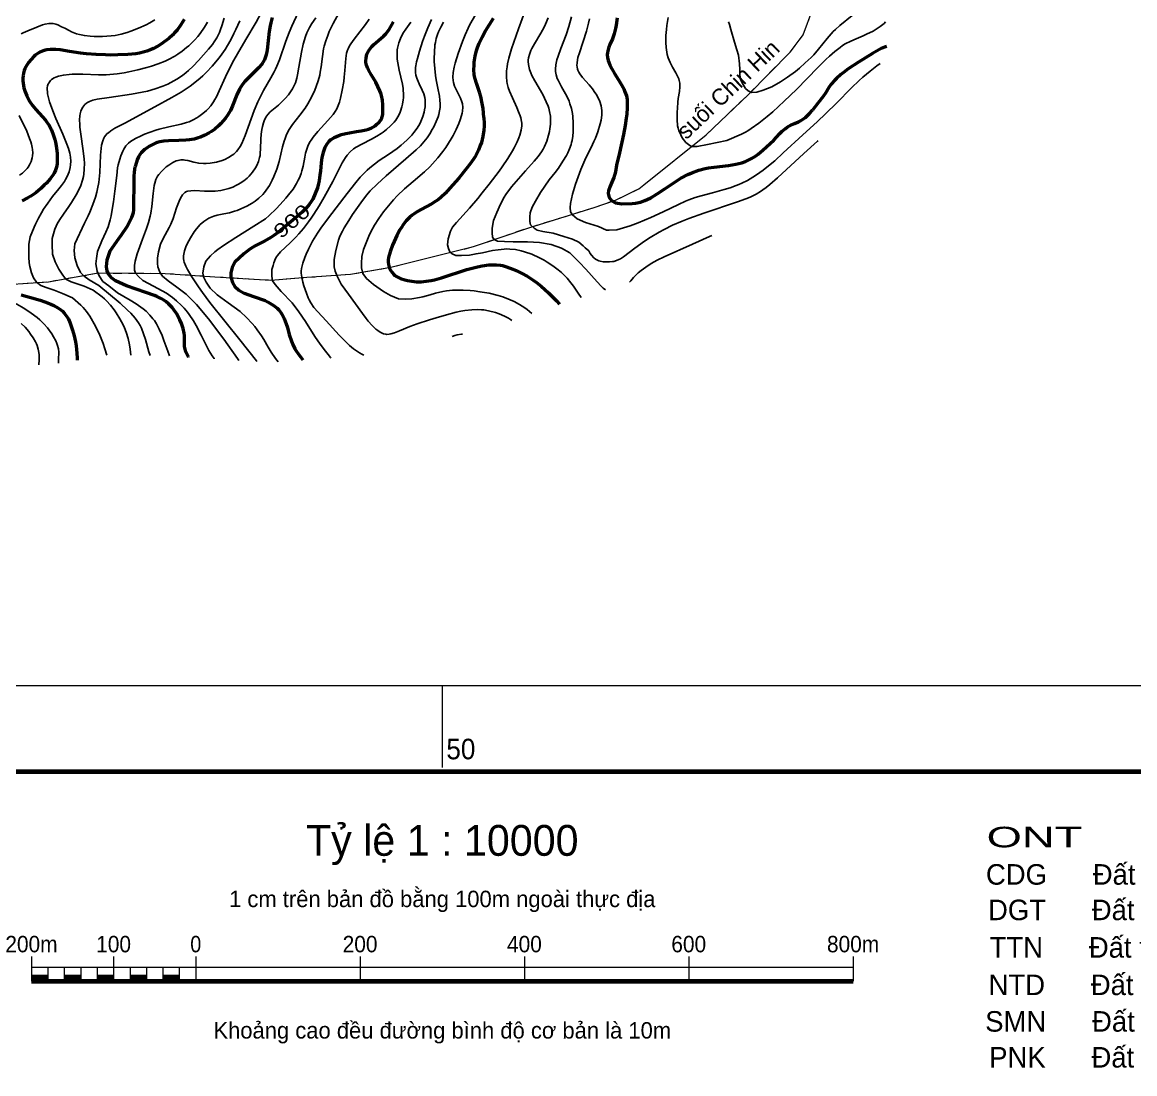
# Model space of a CAD drawing. Header units: metres. Extents: x 545098 to 555652, y 1854398 to 1862642.
# Drawn here: x 549489 to 550843, y 1854527 to 1855807 of the extents above; entities that cross this region are included whole.
import ezdxf
from ezdxf.enums import TextEntityAlignment as Align

# ---------------------------------------------------------------- set-up
doc = ezdxf.new("R2010")
doc.units = ezdxf.units.M
doc.header["$LTSCALE"] = 6.8
doc.linetypes.add('SHORT_DASHED', pattern=[2.7, 1.5, -1.2])
for name, color, linetype, lineweight in [('1', 7, 'Continuous', 25), ('2', 7, 'Continuous', 53), ('34', 7, 'Continuous', 13), ('45', 7, 'SHORT_DASHED', 13), ('55', 7, 'Continuous', 13), ('59', 7, 'Continuous', 13), ('60', 7, 'Continuous', 13), ('61', 7, 'Continuous', 13)]:
    doc.layers.add(name, color=color, linetype=linetype, lineweight=lineweight)
for name, color, linetype in [('39', 7, 'Continuous'), ('4', 7, 'Continuous'), ('56', 7, 'Continuous')]:
    doc.layers.add(name, color=color, linetype=linetype)

msp = doc.modelspace()

# ---------------------------------------------------------------- linework, layer by layer
at = {"layer": '1'}
for points in [[(549779.68, 1855818.85), (549773.48, 1855807.29), (549761.14, 1855786.31), (549750.84, 1855769.03), (549746.38, 1855761.15), (549740.2, 1855749.2), (549736.24, 1855740.74), (549728.66, 1855723.97), (549725.06, 1855716.6), (549723.32, 1855713.37), (549721.62, 1855710.5), (549718.32, 1855705.73), (549715.07, 1855701.99), (549712.92, 1855699.89), (549708.54, 1855696.19), (549703.88, 1855692.66), (549701.31, 1855690.94), (549696.96, 1855688.49), (549691.84, 1855686.24), (549688.91, 1855685.21), (549682.3, 1855683.36), (549667.11, 1855679.98), (549655.36, 1855677.15), (549651.59, 1855676.05), (549644.42, 1855673.64), (549637.81, 1855671.03), (549633.74, 1855669.23), (549626.57, 1855665.62), (549620.74, 1855662.05), (549618.28, 1855660.11), (549615.05, 1855656.77), (549612.3, 1855652.63), (549611.07, 1855650.17), (549608.84, 1855644.48), (549607.58, 1855640.53), (549605.71, 1855633.65)], [(549846.03, 1855812.88), (549841.3, 1855805.93), (549838.43, 1855801.02), (549837.1, 1855798.43), (549835.25, 1855794.33), (549833.6, 1855789.93), (549830.82, 1855780.5), (549828.64, 1855770.72), (549825.46, 1855752.57), (549823.75, 1855743.1), (549822.84, 1855739.09), (549821.22, 1855733.7), (549819.11, 1855728.74), (549817.8, 1855726.31), (549816.29, 1855723.87), (549812.79, 1855719.01), (549808.85, 1855714.35), (549806.11, 1855711.44), (549800.72, 1855706.35), (549790.56, 1855698.1), (549787.83, 1855695.18), (549786.58, 1855693.48), (549785.4, 1855691.58), (549783.31, 1855687.21), (549782.5, 1855685.05), (549781.11, 1855680.43), (549780.29, 1855676.74), (549779.46, 1855670.98), (549779.1, 1855665.07), (549778.91, 1855653.33), (549778.59, 1855647.74), (549778.26, 1855645.06), (549777.78, 1855642.49), (549776.38, 1855637.61), (549774.45, 1855633.08), (549772.89, 1855630.22), (549769.19, 1855624.84), (549764.8, 1855619.85), (549762.37, 1855617.52), (549758.45, 1855614.28), (549754.23, 1855611.38), (549752.01, 1855610.07), (549749.72, 1855608.86), (549745, 1855606.73), (549740.14, 1855604.99), (549736.89, 1855604.05), (549730.47, 1855602.66), (549723.56, 1855601.83), (549719.13, 1855601.63), (549710.6, 1855601.76), (549698.78, 1855602.29), (549693.87, 1855602.2), (549690.34, 1855601.68), (549688.82, 1855601.17), (549686.77, 1855600.04), (549684.91, 1855598.34), (549684.03, 1855597.25), (549681.45, 1855592.99), (549679.8, 1855589.47), (549676.72, 1855581.41), (549672.33, 1855568.32), (549669.69, 1855561.67), (549667.59, 1855557.27), (549662.95, 1855548.63), (549659.57, 1855542.34), (549657, 1855536.94), (549654.48, 1855527.87), (549653.49, 1855519.98), (549653.49, 1855513.56), (549653.98, 1855509.62), (549656.45, 1855503.2), (549659.41, 1855498.27), (549666.31, 1855492.35), (549677.16, 1855484.95), (549688.5, 1855476.07), (549700.83, 1855463.74), (549715.66, 1855446.2), (549734.15, 1855421.34), (549750.85, 1855398.05), (549752.55, 1855395.57)], [(549824.84, 1855819.21), (549816.75, 1855802.35), (549813.61, 1855795.02), (549809.58, 1855784.31), (549801.9, 1855761.57), (549798.87, 1855754.02), (549797.17, 1855750.34), (549795.33, 1855746.75), (549791.31, 1855739.64), (549782.4, 1855724.34), (549777.83, 1855715.36), (549775.6, 1855710.38), (549771.27, 1855699.75), (549760, 1855669.26), (549756.05, 1855659.86), (549754.18, 1855656.23), (549751.3, 1855651.81), (549749.76, 1855649.96), (549746.32, 1855646.74), (549744.37, 1855645.3), (549740.04, 1855642.66), (549735.28, 1855640.4), (549731.94, 1855639.11), (549725.12, 1855637.07), (549722.57, 1855636.51), (549717.55, 1855635.69), (549712.69, 1855635.3), (549709.55, 1855635.27), (549703.62, 1855635.75), (549697.56, 1855637.02), (549690.25, 1855638.95), (549686.8, 1855639.57), (549685.11, 1855639.7), (549681.76, 1855639.61), (549678.45, 1855639.03), (549676.27, 1855638.39), (549671.91, 1855636.51), (549667.05, 1855633.5)], [(549874.16, 1855818.48), (549867.35, 1855805.9), (549862.52, 1855795.87), (549860.55, 1855791.23), (549858.11, 1855784.6), (549856.28, 1855778.23), (549855.58, 1855775.11), (549854.15, 1855765.75), (549852.69, 1855753.04), (549851.57, 1855746.42), (549850.81, 1855743.02), (549848.9, 1855736.13), (549846.56, 1855729.25), (549844.8, 1855724.76), (549840.95, 1855716.29), (549836.32, 1855707.85), (549833.14, 1855702.85), (549826.71, 1855694.06), (549817.61, 1855682.69), (549813.72, 1855676.88), (549810.49, 1855670.46), (549808.66, 1855665.79), (549807.56, 1855662.5), (549805.61, 1855655.52), (549801.47, 1855637.9), (549798.61, 1855628.26), (549795.17, 1855619.4), (549793.13, 1855615.01), (549789.68, 1855608.65), (549785.8, 1855602.78), (549783.71, 1855600.09), (549781.53, 1855597.6), (549776.93, 1855593.18), (549772.11, 1855589.43), (549768.83, 1855587.24), (549762.22, 1855583.49), (549754.94, 1855580.06), (549750.21, 1855578.19), (549747.1, 1855577.13), (549741.01, 1855575.44), (549734.37, 1855574.1), (549725.88, 1855572.42), (549721.82, 1855571.25), (549719.84, 1855570.51), (549715.99, 1855568.72), (549712.3, 1855566.51), (549709.94, 1855564.82), (549705.5, 1855560.94), (549700.97, 1855555.86), (549698.23, 1855552.2), (549693.44, 1855544.65), (549689.58, 1855537.34), (549688.04, 1855533.87), (549686.29, 1855528.93), (549685.33, 1855524.83), (549685.1, 1855522.84), (549685.08, 1855519.86), (549685.5, 1855516.81), (549685.89, 1855515.24), (549687.82, 1855510.2), (549689.75, 1855506.41), (549695.29, 1855497.19), (549703.21, 1855485.16), (549708.17, 1855478.09), (549717.02, 1855466.25), (549753.76, 1855420.72), (549773.73, 1855394.91), (549774.21, 1855394.26)], [(550024.49, 1855783.97), (550027.74, 1855792.06), (550031.51, 1855800.29), (550033.61, 1855804.38), (550040.6, 1855816.45)], [(550198.72, 1855481.35), (550195.78, 1855483.71), (550193.46, 1855485.91), (550188.43, 1855491.25), (550174.61, 1855506.73), (550166.94, 1855514.94), (550165.24, 1855516.61), (550155.28, 1855526.66), (550145.06, 1855532.19), (550132.72, 1855536.88), (550118.25, 1855539.01), (550103.78, 1855539.86), (550086.33, 1855539.86), (550075.69, 1855540.28), (550067.17, 1855540.71), (550063.34, 1855542.84), (550061.21, 1855545.82), (550060.79, 1855550.93), (550060.79, 1855556.47), (550062.49, 1855565.84), (550066.32, 1855575.63), (550071, 1855585.85), (550075.19, 1855594.42), (550077.23, 1855597.56), (550084.28, 1855606.87), (550089.76, 1855613.46), (550101.31, 1855626.43), (550112, 1855638.11), (550116.71, 1855643.79), (550120.88, 1855649.68), (550122.73, 1855652.77), (550124.43, 1855655.99), (550127.31, 1855662.72), (550129.5, 1855669.68), (550130.57, 1855674.33), (550131.12, 1855677.4), (550131.77, 1855683.39), (550131.89, 1855686.62), (550131.6, 1855692.83), (550130.61, 1855698.78), (550129.58, 1855702.68), (550128.74, 1855705.26), (550126.67, 1855710.44), (550122.23, 1855719.28), (550112.53, 1855736.08), (550109.17, 1855742.57), (550107.83, 1855745.58), (550106.25, 1855749.86), (550105.18, 1855753.95), (550104.85, 1855755.94), (550104.59, 1855759.45), (550104.63, 1855761.21), (550104.94, 1855763.91), (550106, 1855768.19), (550107.86, 1855772.89), (550109.11, 1855775.45), (550112.25, 1855781.05), (550119.98, 1855794.01), (550123.92, 1855801.23), (550125.76, 1855805.01), (550129.05, 1855812.85)], [(550079.67, 1855641.29), (550085.32, 1855650.58), (550087.49, 1855654.44), (550091.16, 1855661.63), (550093.29, 1855666.48), (550094.55, 1855669.81), (550096.19, 1855675.76), (550096.81, 1855681.04), (550096.72, 1855684.33), (550096.46, 1855686.47), (550095.51, 1855690.75), (550094.77, 1855693.22), (550092.88, 1855698.32), (550090.58, 1855703.66), (550085.32, 1855715.09), (550081.83, 1855723.4), (550080.34, 1855727.9), (550079.16, 1855732.72), (550078.73, 1855735.27), (550078.21, 1855740.7), (550078.16, 1855743.59), (550078.38, 1855748.18), (550078.97, 1855753.08), (550079.56, 1855756.5), (550081.17, 1855763.69), (550084.45, 1855775.13), (550087.07, 1855783.07), (550092.9, 1855799.29), (550101.77, 1855823.52)], [(550157.41, 1855660.92), (550158, 1855663.49), (550158.86, 1855668.7), (550159.36, 1855674.03), (550159.51, 1855677.64), (550159.44, 1855685.01), (550158.91, 1855692.57), (550158.4, 1855696.41), (550157.24, 1855702.25), (550155.48, 1855708.17), (550154.34, 1855711.15), (550151.54, 1855717.14), (550145.08, 1855728.75), (550140.95, 1855736.61), (550139.94, 1855738.99), (550138.54, 1855743.41), (550137.87, 1855747.52), (550137.76, 1855750.16), (550138.24, 1855755.43), (550139.63, 1855761.64), (550140.97, 1855766.03), (550144.39, 1855775.48), (550150.67, 1855792.11), (550153.97, 1855802.25), (550157.13, 1855813.79)], [(550539.65, 1855807.97), (550537.66, 1855805.91), (550533.15, 1855802.13), (550528.03, 1855798.73), (550524.33, 1855796.64), (550516.4, 1855792.78), (550512.24, 1855790.97), (550503.65, 1855787.31), (550497.1, 1855784.31), (550490.57, 1855780.86), (550487.34, 1855778.9), (550484.14, 1855776.76), (550477.77, 1855771.88), (550471.27, 1855766.2), (550466.76, 1855761.94), (550457.06, 1855752.26), (550431.01, 1855725.58), (550416.16, 1855711.08), (550402.33, 1855698.45), (550395.43, 1855692.52), (550385.42, 1855684.47), (550376.15, 1855677.8), (550371.9, 1855675.12), (550369.24, 1855673.6), (550364.4, 1855671.18), (550346.3, 1855663.54), (550322.63, 1855658.61), (550310.3, 1855656.14), (550303.89, 1855656.14), (550301.43, 1855657.13), (550296.5, 1855661.07), (550292.06, 1855666.5), (550288.81, 1855673.82), (550288.1, 1855675.26), (550287.08, 1855678.21), (550286.46, 1855681.37), (550285.99, 1855688.72), (550285.96, 1855697.83), (550286.12, 1855702.75), (550286.69, 1855710.07), (550287.31, 1855714.68), (550288.66, 1855723.03), (550289.25, 1855728.49), (550289.27, 1855730.16), (550289.03, 1855733.31), (550288.39, 1855736.32), (550287.75, 1855738.3), (550285.95, 1855742.39), (550284.17, 1855745.67), (550280.09, 1855752.73), (550277.21, 1855758.33), (550274.97, 1855764.09), (550273.86, 1855768.07), (550273.27, 1855770.82), (550272.43, 1855776.61), (550272, 1855782.83), (550271.94, 1855786.06), (550272.07, 1855791.01), (550272.75, 1855798.51), (550273.52, 1855803.47), (550275.15, 1855813.28)], [(550348.39, 1855807.77), (550349.58, 1855804.69), (550351.4, 1855798.52), (550355.67, 1855782.93), (550358.63, 1855773.56), (550360.6, 1855767.15), (550361.59, 1855756.79), (550362.08, 1855749.88), (550362.08, 1855743.47), (550363.07, 1855738.04), (550365.53, 1855732.61), (550368.98, 1855726.69), (550372.43, 1855723.73), (550376.38, 1855721.76), (550382.79, 1855722.25), (550390.68, 1855724.72), (550401.03, 1855728.67), (550411.86, 1855734.73), (550420.38, 1855740.3), (550429.77, 1855747.37), (550434.64, 1855751.34), (550441.89, 1855757.71), (550448.82, 1855764.37), (550452.07, 1855767.76), (550458.04, 1855774.51), (550468.5, 1855787.45), (550473.46, 1855793.35), (550475.96, 1855796.09), (550478.51, 1855798.67), (550483.71, 1855803.42), (550498.85, 1855815.66)], [(549487.55, 1855793.19), (549490.1, 1855794.48), (549495.44, 1855796.73), (549506.52, 1855801.45), (549513.3, 1855804.06), (549516.61, 1855805.01), (549521.01, 1855805.77), (549523.21, 1855805.87), (549526.51, 1855805.61), (549529.81, 1855804.84), (549532.05, 1855804.05), (549536.71, 1855801.92), (549540.45, 1855799.95), (549545.83, 1855797.12), (549548.72, 1855795.74), (549555.02, 1855793.28), (549558.56, 1855792.25), (549564.53, 1855791.02), (549571.39, 1855790.21), (549576.34, 1855789.91), (549586.63, 1855789.89), (549596.86, 1855790.67), (549601.87, 1855791.38), (549609.25, 1855792.88), (549616.42, 1855794.9)], [(549714.27, 1855807.47), (549710.66, 1855801.31), (549705.29, 1855793.57), (549702.37, 1855789.92), (549698.9, 1855785.98), (549696.49, 1855783.47), (549691.47, 1855778.71), (549688.88, 1855776.46), (549683.55, 1855772.25), (549678.08, 1855768.42), (549674.38, 1855766.08), (549666.94, 1855761.94), (549662.75, 1855759.93), (549654.42, 1855756.51), (549646.13, 1855753.75), (549640.61, 1855752.17), (549629.59, 1855749.42), (549618.54, 1855746.95), (549612.94, 1855745.86), (549604.36, 1855744.51), (549595.48, 1855743.61), (549590.9, 1855743.36), (549581.45, 1855743.29), (549562.52, 1855743.94), (549549.61, 1855744.07), (549545.77, 1855743.88), (549538.89, 1855743.06), (549533.06, 1855741.71), (549529.76, 1855740.53), (549527.83, 1855739.63), (549524.6, 1855737.55), (549523.15, 1855736.23), (549522.32, 1855735.3), (549521, 1855733.29), (549520.48, 1855732.21), (549519.74, 1855729.94), (549519.33, 1855727.5), (549519.23, 1855725.78), (549519.4, 1855722.13), (549519.68, 1855719.96), (549520.62, 1855715.37), (549522.01, 1855710.41), (549525.98, 1855699.36), (549529.78, 1855690.13), (549538.17, 1855670.94)], [(549734.54, 1855812.34), (549731.73, 1855802.77), (549730.26, 1855798.56), (549728.78, 1855794.81), (549725.74, 1855788.51), (549722.55, 1855783.4), (549720.32, 1855780.4), (549715.57, 1855774.68), (549703.43, 1855760.71), (549697.03, 1855753.94), (549691.36, 1855748.57), (549688.49, 1855746.12), (549684.03, 1855742.66), (549676.83, 1855737.87), (549669.73, 1855733.92), (549665.95, 1855732.07), (549660.05, 1855729.5), (549650.78, 1855726.18), (549641.21, 1855723.6), (549634.74, 1855722.21), (549621.83, 1855719.91), (549594.74, 1855715.73), (549580.14, 1855713.6), (549574.61, 1855712.41), (549570.51, 1855710.93), (549568.41, 1855709.78), (549567.22, 1855708.94), (549565.15, 1855707.07), (549562.47, 1855703.82), (549561.34, 1855701.99), (549560, 1855699), (549559.14, 1855695.71), (549558.79, 1855693.36), (549558.54, 1855688.36), (549558.71, 1855682.81), (549558.99, 1855679.57), (549559.68, 1855673.8), (549563.09, 1855650.67), (549564.15, 1855640.47), (549564.41, 1855635.63), (549564.34, 1855628.61), (549563.78, 1855622.55), (549563.29, 1855619.56), (549562.27, 1855615.09), (549560.05, 1855608.39), (549556.94, 1855601.61), (549554.44, 1855597.04), (549548.63, 1855587.76), (549545.44, 1855583.07), (549539.01, 1855573.81), (549534.66, 1855567.22), (549531.47, 1855561.79), (549530.13, 1855559.21), (549528.45, 1855555.52), (549525.29, 1855544.15), (549525.29, 1855536.75), (549525.78, 1855524.91), (549528.74, 1855515.54), (549533.18, 1855506.66), (549538.11, 1855499.26), (549542.05, 1855494.33), (549548.46, 1855491.37), (549564.24, 1855485.94), (549575.09, 1855481.01), (549586.14, 1855473.06), (549588.87, 1855470.64)], [(549753.44, 1855808.97), (549748.95, 1855798.52), (549746.54, 1855793.42), (549742.71, 1855785.99), (549738.61, 1855778.88), (549735.74, 1855774.32), (549729.7, 1855765.66), (549726.54, 1855761.55), (549719.98, 1855753.77), (549713.13, 1855746.57), (549708.43, 1855742.08), (549705.25, 1855739.23), (549698.78, 1855733.87), (549693.24, 1855729.68), (549689.52, 1855727.05), (549682.06, 1855722.14), (549670.97, 1855715.54), (549650.1, 1855704.29), (549613.76, 1855684.53), (549601.56, 1855678.22), (549596.5, 1855675.1), (549593.6, 1855672.87), (549592.31, 1855671.67), (549590.57, 1855669.74), (549589.09, 1855667.65), (549588.24, 1855666.15), (549586.82, 1855662.95), (549585.33, 1855657.64), (549584.68, 1855653.81), (549583.96, 1855645.55), (549583.18, 1855624.38), (549582.45, 1855616.42), (549581.88, 1855612.25), (549580.45, 1855604.53), (549579.54, 1855600.55), (549577.91, 1855594.48), (549574.91, 1855585.27), (549571.23, 1855576.07), (549569.14, 1855571.55), (549564.52, 1855562.74), (549552.9, 1855537.74), (549551.91, 1855529.35)], [(549616.42, 1855794.9), (549621.11, 1855796.51), (549630.4, 1855800.17), (549639.57, 1855804.3), (549643.96, 1855806.57), (549650.1, 1855810.29)], [(549911.18, 1855811.03), (549906.52, 1855804.41), (549892.92, 1855786.81), (549888.73, 1855781.06), (549887.16, 1855778.56), (549885.34, 1855775.04), (549884.65, 1855773.29), (549883.61, 1855769.62), (549882.68, 1855763.32), (549881.63, 1855748.5), (549880.78, 1855740.51), (549880.04, 1855735.14), (549878.26, 1855724.57), (549876.19, 1855714.69), (549874.94, 1855710.13), (549872.61, 1855703.93), (549871.69, 1855702.05), (549869.59, 1855698.48), (549867.09, 1855695.03), (549860.7, 1855687.64), (549848.4, 1855674.13), (549842.79, 1855667.23), (549841.23, 1855665.04), (549838.6, 1855660.82), (549836.54, 1855656.65), (549835.43, 1855653.83), (549833.69, 1855647.87), (549832.68, 1855642.97), (549830.59, 1855632.14), (549829.11, 1855626.34), (549828.17, 1855623.36), (549826.09, 1855617.97), (549824.81, 1855615.2), (549822.57, 1855610.94), (549818.36, 1855604.24), (549812.99, 1855597.07), (549809.81, 1855593.27), (549802.63, 1855585.39), (549797.69, 1855580.3), (549789.18, 1855571.91), (549784.97, 1855567.92), (549770.77, 1855559.18), (549748.82, 1855545.35), (549733.93, 1855535.46), (549726.99, 1855530.51), (549723.38, 1855527.74), (549717.83, 1855523.05), (549712.18, 1855516.53), (549709.72, 1855509.62), (549708.73, 1855501.73), (549709.23, 1855497.29), (549712.68, 1855490.87), (549717.61, 1855483.47), (549725.99, 1855475.58), (549739.3, 1855465.71), (549753.97, 1855454.97), (549761.65, 1855447.78), (549768.74, 1855440.43), (549771.95, 1855436.72), (549774.88, 1855433.01), (549780, 1855425.66), (549782.96, 1855420.89), (549788.15, 1855411.88), (549791.69, 1855405.8), (549796.95, 1855397.94), (549800.14, 1855393.77)], [(549899.47, 1855404.69), (549894.43, 1855407.92), (549891.79, 1855409.85), (549886.92, 1855413.88), (549882.5, 1855418.05), (549874.66, 1855426.41), (549858.91, 1855443.62), (549848.41, 1855454.68), (549843.86, 1855460.14), (549840.21, 1855465.56), (549838.19, 1855469.27), (549836.98, 1855471.84), (549834.74, 1855477.3), (549831.66, 1855486.31), (549830.36, 1855490.83), (549828.95, 1855497.09), (549828.39, 1855501.84), (549828.4, 1855504.1), (549828.8, 1855507.62), (549830.35, 1855513.84), (549832.78, 1855520.9), (549834.35, 1855524.88), (549837.11, 1855531.2), (549842.12, 1855540.98), (549848.06, 1855550.54), (549852.41, 1855556.81), (549861.71, 1855569.33), (549884.09, 1855598.75), (549894.75, 1855612.17), (549900.27, 1855618.58), (549905.91, 1855624.54), (549908.77, 1855627.31), (549911.66, 1855629.9), (549917.49, 1855634.64), (549923.31, 1855638.89), (549934.63, 1855646.49), (549945.09, 1855653.77), (549950, 1855657.55), (549956.99, 1855663.69), (549962.83, 1855669.79), (549965.55, 1855673.08), (549969.33, 1855678.28), (549972.62, 1855683.8), (549974.06, 1855686.66), (549976.45, 1855692.57), (549978.02, 1855697.92), (549978.59, 1855700.58), (549979.17, 1855704.53), (549979.39, 1855710.22), (549979.2, 1855712.92), (549978.8, 1855715.51), (549977.49, 1855720.32), (549975.73, 1855724.71), (549971.86, 1855732.49), (549969.76, 1855737.14), (549968.95, 1855739.39), (549968.04, 1855742.78), (549967.55, 1855746.29), (549967.46, 1855748.13), (549967.64, 1855752.08), (549967.92, 1855754.26), (549968.85, 1855759.18), (549969.78, 1855762.99), (549972.41, 1855772.27), (549976.13, 1855783.98), (549978.4, 1855790.47), (549982.33, 1855800.56), (549986.87, 1855810.61)], [(549945.83, 1855757.71), (549945.31, 1855762.2), (549945.03, 1855769.02), (549945.27, 1855773.55), (549945.54, 1855775.78), (549946.16, 1855779.09), (549947.04, 1855782.32), (549947.78, 1855784.43), (549949.57, 1855788.6), (549952.98, 1855794.77), (549955.68, 1855798.91), (549961.9, 1855807.4)], [(549994.62, 1855727.21), (549992.65, 1855737.11), (549991.79, 1855742.34), (549990.8, 1855750.89), (549990.32, 1855759.36), (549990.24, 1855763.76), (549990.38, 1855770.34), (549991.17, 1855779.64), (549991.61, 1855782.46), (549992.76, 1855787.68), (549994.25, 1855792.48), (549995.43, 1855795.52), (549998.23, 1855801.44), (550001.61, 1855807.4)], [(550287.56, 1855585.56), (550269, 1855576.47), (550253.94, 1855569.4), (550238.44, 1855563), (550228.73, 1855559.33), (550212.68, 1855554.51), (550203.31, 1855554.02), (550199.99, 1855554.26), (550190.18, 1855558.6), (550174.43, 1855563.71), (550164.22, 1855567.97), (550158.68, 1855572.65), (550156.13, 1855576.48), (550155.7, 1855581.6), (550156.13, 1855586.71), (550158.68, 1855598.2), (550162.09, 1855610.13), (550168.72, 1855627.87), (550168.79, 1855628.02), (550174.75, 1855642.16), (550181.34, 1855654.83), (550184.63, 1855661.98), (550186.43, 1855666.28), (550189.3, 1855673.96), (550192.35, 1855683.84), (550193.34, 1855688.22), (550194.14, 1855694.28), (550194.13, 1855699.94), (550193.82, 1855702.69), (550193.29, 1855705.43), (550191.65, 1855710.84), (550189.28, 1855716.15), (550187.34, 1855719.61), (550185.89, 1855721.88), (550182.67, 1855726.31), (550178.63, 1855731.1), (550170.56, 1855740.18), (550167.31, 1855744.53), (550166.05, 1855746.68), (550165.09, 1855748.82), (550164.61, 1855750.25), (550164.03, 1855753.2), (550163.91, 1855754.74), (550164.04, 1855758), (550164.59, 1855761.59), (550165.18, 1855764.21), (550166.86, 1855770.13), (550175.44, 1855796.44), (550178.19, 1855806.35), (550179.35, 1855811.32)], [(550109.2, 1855452.81), (550103.51, 1855457.41), (550100.33, 1855459.7), (550093.9, 1855463.78), (550087.33, 1855467.29), (550082.85, 1855469.34), (550073.56, 1855472.85), (550068.14, 1855474.53), (550057.02, 1855477.3), (550045.88, 1855479.3), (550038.67, 1855480.24), (550034.02, 1855480.69), (550025.29, 1855481.2), (550020.78, 1855481.26), (550012.56, 1855480.95), (550005.17, 1855480.13), (550000.55, 1855479.34), (549991.7, 1855477.32), (549985.11, 1855475.54), (549976.49, 1855473.2), (549972.34, 1855472.22), (549963.18, 1855470.65), (549955.29, 1855470.16), (549946.91, 1855470.65), (549937.05, 1855474.6), (549928.67, 1855479.53), (549916.34, 1855487.92), (549907.96, 1855495.32), (549903.52, 1855501.24), (549901.55, 1855508.14), (549901.55, 1855514.06), (549902.04, 1855521.96), (549904.01, 1855530.84), (549910.47, 1855546.9), (549913.16, 1855552.05), (549917.73, 1855560.11), (549922.86, 1855568.29), (549925.62, 1855572.33), (549928.47, 1855576.3), (549934.48, 1855583.99), (549940.82, 1855591.3), (549945.19, 1855595.94), (549954.18, 1855604.61), (549964.53, 1855613.46), (549978.31, 1855625.07), (549985.02, 1855631.41), (549988.3, 1855634.82), (549994.64, 1855642.09), (550000.62, 1855649.76), (550004.35, 1855655.01), (550011.04, 1855665.52), (550013.25, 1855669.4), (550017.14, 1855676.92), (550020.28, 1855684.03), (550021.93, 1855688.47), (550023.57, 1855693.93), (550024.14, 1855696.43), (550024.57, 1855699.06), (550024.85, 1855703.76), (550024.45, 1855707.86), (550023.89, 1855710.34), (550022.19, 1855714.92), (550019.76, 1855719.79), (550016.42, 1855726.22), (550015.03, 1855729.53), (550013.74, 1855734.15), (550013.34, 1855736.56), (550013.07, 1855740.32), (550013.37, 1855746.29), (550014.52, 1855752.78), (550015.76, 1855757.62), (550019.35, 1855769.24), (550024.49, 1855783.97)], [(549864.72, 1855398.69), (549864.18, 1855399.26), (549861, 1855402.96), (549857.8, 1855406.95), (549851.4, 1855415.59), (549845.12, 1855424.75), (549833.37, 1855442.95), (549825.57, 1855454.86), (549817.19, 1855465.71), (549803.89, 1855479.53), (549796.5, 1855487.92), (549793.54, 1855492.36), (549792.55, 1855498.28), (549792.55, 1855506.17), (549794.4, 1855511.06), (549795.14, 1855514.61), (549795.7, 1855516.38), (549796.84, 1855519.07), (549798.44, 1855521.8), (549799.44, 1855523.2), (549803.33, 1855527.61), (549814.93, 1855538.82), (549821.61, 1855545.57), (549825.26, 1855549.52), (549831.06, 1855556.29), (549837.2, 1855564.22), (549840.37, 1855568.68), (549843.6, 1855573.47), (549850.07, 1855583.73), (549856.3, 1855594.28), (549866.8, 1855613.28), (549878.36, 1855635.99), (549882.27, 1855642.59), (549884.44, 1855645.62), (549888.02, 1855649.7), (549892.08, 1855653.16), (549895.09, 1855655.21), (549901.93, 1855659.03), (549914.05, 1855665.01), (549920.32, 1855668.43), (549925.68, 1855671.84), (549928.26, 1855673.68), (549931.98, 1855676.59), (549937.2, 1855681.3), (549941.44, 1855685.84), (549943.38, 1855688.29), (549946.02, 1855692.25), (549948.29, 1855696.64), (549949.27, 1855699.01), (549950.88, 1855704.14), (549951.69, 1855707.78), (549952.44, 1855712.8), (549952.66, 1855715.35), (549952.77, 1855721.08), (549952.62, 1855723.9), (549952.33, 1855726.67), (549951.42, 1855732.11), (549947.39, 1855749.12), (549945.83, 1855757.71)], [(550532.99, 1855757), (550528.85, 1855754.06), (550520.65, 1855747.69), (550512.01, 1855740.35), (550507.52, 1855736.31), (550498.27, 1855727.54), (550479.7, 1855708.99), (550467, 1855696.22), (550456.28, 1855685.9), (550438.8, 1855670.11), (550414.95, 1855648.36), (550404.58, 1855638.73), (550399.24, 1855634.01), (550390.73, 1855627.15), (550382.51, 1855621.37), (550378.19, 1855618.64), (550371.49, 1855614.81), (550364.58, 1855611.37), (550361.08, 1855609.81), (550357.54, 1855608.37), (550350.42, 1855605.8), (550343.26, 1855603.59), (550329.03, 1855599.79), (550314.96, 1855596.08), (550307.69, 1855593.82), (550300.05, 1855591.05), (550296.03, 1855589.4), (550287.56, 1855585.56)], [(550084.51, 1855444.34), (550082.99, 1855445.41), (550080.62, 1855446.92), (550075.94, 1855449.51), (550069.11, 1855452.48), (550064.67, 1855453.96), (550056.11, 1855456.05), (550050.56, 1855456.99), (550047.75, 1855457.32), (550043.35, 1855457.58), (550036.06, 1855457.38), (550027.48, 1855456.32), (550022.55, 1855455.41), (550017.13, 1855454.23), (550005.25, 1855451.21), (549992.75, 1855447.62), (549984.53, 1855445.08), (549969.65, 1855440.12), (549960.73, 1855436.88), (549948.08, 1855431.82), (549941.71, 1855429.25), (549937.27, 1855427.83), (549935.32, 1855427.44), (549932.6, 1855427.27), (549931.28, 1855427.38), (549928.65, 1855428.01), (549925.9, 1855429.19), (549924.47, 1855430.01), (549921.47, 1855432.07), (549919.36, 1855433.77), (549914.88, 1855437.99), (549909.95, 1855443.43), (549907.25, 1855446.78), (549902.83, 1855452.83), (549885.77, 1855476.08), (549876.89, 1855488.41), (549871.96, 1855498.28), (549869.5, 1855504.2), (549868.51, 1855509.62), (549868.51, 1855518.5), (549870.48, 1855529.36), (549873.64, 1855542.17), (549875.52, 1855546.97), (549878.42, 1855552.84), (549880.75, 1855557.04), (549886.24, 1855566.04), (549890.9, 1855573.2), (549900.9, 1855587.65), (549908, 1855596.96), (549912.31, 1855601.91), (549920.63, 1855610.33), (549931.63, 1855620.27), (549955.75, 1855640.86), (549968.33, 1855651.97), (549973.36, 1855656.89), (549977.72, 1855661.67), (549979.7, 1855664.09), (549981.55, 1855666.54), (549984.93, 1855671.54), (549987.87, 1855676.57), (549989.62, 1855679.89), (549992.59, 1855686.28), (549994.93, 1855692.21), (549995.84, 1855695.06), (549996.85, 1855699.29), (549997.42, 1855703.57), (549997.53, 1855705.76), (549997.51, 1855708.01), (549997.17, 1855712.65), (549996.51, 1855717.44), (549994.62, 1855727.21)], [(549485.32, 1855621.02), (549489.15, 1855623.71), (549491.72, 1855625.93), (549494.71, 1855629.13), (549496.01, 1855630.83), (549497.71, 1855633.53), (549499.72, 1855637.93), (549500.93, 1855642.22), (549501.3, 1855644.55), (549501.52, 1855648.3), (549501.28, 1855652.44), (549500.98, 1855654.67), (549500.06, 1855659.03), (549499.33, 1855661.54), (549497.81, 1855665.97), (549494.27, 1855674.59), (549485.22, 1855693.81)], [(549538.17, 1855670.94), (549543.23, 1855659.03), (549545.25, 1855653.45), (549546.76, 1855648.11), (549547.29, 1855645.53), (549547.66, 1855643), (549547.92, 1855638.13), (549547.63, 1855633.52), (549547.17, 1855630.59), (549545.77, 1855625.14), (549543.54, 1855619.57), (549541.63, 1855616), (549540.13, 1855613.6), (549536.54, 1855608.54), (549533.3, 1855604.39), (549525.82, 1855595.05), (549519.86, 1855587.2), (549514.68, 1855579.57), (549512.17, 1855575.47), (549508.53, 1855568.85), (549505.04, 1855561.59), (549503.37, 1855557.67), (549498.65, 1855546.13), (549496.67, 1855537.25), (549496.67, 1855530.34), (549496.67, 1855521.46), (549497.17, 1855514.55), (549498.17, 1855510.11), (549500.14, 1855502.22), (549502.61, 1855496.3), (549506.06, 1855490.87), (549511.48, 1855486.93), (549517.89, 1855484.46), (549527.75, 1855481.01), (549537.61, 1855477.06), (549549.94, 1855471.63), (549560.32, 1855463.07), (549563.06, 1855460.03), (549567.04, 1855455.08), (549570.89, 1855449.58), (549572.79, 1855446.6), (549576.52, 1855440.18), (549578.92, 1855435.66), (549583.35, 1855426.34), (549587.44, 1855416.05), (549589.51, 1855409.65), (549591.62, 1855402.01)], [(550457.55, 1855663.14), (550456.89, 1855662.57), (550440.05, 1855647.56), (550408.16, 1855617.92), (550398.69, 1855609.73), (550394.25, 1855606.22), (550390.05, 1855603.15), (550387.35, 1855601.34), (550382.14, 1855598.19), (550374.62, 1855594.42), (550369.64, 1855592.34), (550359.24, 1855588.64), (550318.32, 1855575.02), (550300.29, 1855568.47), (550291.86, 1855565.14), (550280.22, 1855560.11), (550269.99, 1855555.08), (550263.9, 1855551.76), (550253.21, 1855545.31), (550246.26, 1855540.73), (550234.5, 1855532.28), (550220.51, 1855521.79), (550216.87, 1855519.42), (550215.03, 1855518.41), (550212.15, 1855517.13), (550209.01, 1855516.19), (550207.3, 1855515.85), (550203.6, 1855515.45), (550198.39, 1855515.51), (550195.81, 1855515.8), (550192.2, 1855516.53), (550190.56, 1855517.04), (550189.07, 1855517.65), (550186.52, 1855519.06), (550184.47, 1855520.66), (550181.57, 1855523.86), (550180.19, 1855525.81), (550178.78, 1855528.26), (550178.36, 1855528.91), (550174.1, 1855532.67), (550171.35, 1855534.97), (550166.34, 1855539.43), (550158.68, 1855543.27), (550148.04, 1855546.67), (550134.85, 1855550.51), (550122.5, 1855552.63), (550115.69, 1855554.34), (550111.86, 1855556.47), (550107.61, 1855560.73), (550106.76, 1855564.56), (550106.76, 1855570.52), (550107.18, 1855575.21), (550109.31, 1855582.02), (550113.57, 1855589.69), (550119.53, 1855599.91), (550130.14, 1855615.36), (550137.34, 1855624.49), (550141.33, 1855629.86), (550146.91, 1855637.99), (550151.03, 1855644.94), (550152.76, 1855648.33), (550154.97, 1855653.35), (550156.71, 1855658.39), (550157.41, 1855660.92)], [(550169.21, 1855472.27), (550165.49, 1855477.62), (550159.65, 1855485.87), (550156.61, 1855489.88), (550151.87, 1855495.6), (550147.41, 1855500.33), (550145.03, 1855502.6), (550141.2, 1855505.92), (550134.65, 1855510.86), (550127.86, 1855515.3), (550124.16, 1855517.48), (550118.29, 1855520.63), (550108.96, 1855524.9), (550100.3, 1855527.98), (550095.87, 1855529.2), (550089.11, 1855530.55), (550082.2, 1855531.23), (550078.71, 1855531.29), (550075.18, 1855531.16), (550068.15, 1855530.42), (550061.3, 1855529.26), (550048.94, 1855526.74), (550041.09, 1855525.41), (550033.2, 1855523.93), (550023.34, 1855523.44), (550016.43, 1855523.44), (550012, 1855525.41), (550009.04, 1855527.88), (550007.56, 1855531.82), (550006.57, 1855536.26), (550007.07, 1855543.66), (550009.87, 1855552.84), (550011.53, 1855556.09), (550012.63, 1855557.81), (550017.22, 1855563.56), (550033.1, 1855581.05), (550043.23, 1855592.84), (550048.75, 1855599.49), (550057.19, 1855610.02), (550069.33, 1855626.11), (550073.01, 1855631.31), (550079.67, 1855641.29)], [(549605.71, 1855633.65), (549604.91, 1855630.22), (549603.77, 1855620.56), (549601.59, 1855601.75), (549599.9, 1855588.61), (549598, 1855576.79), (549596.94, 1855571.51), (549595.79, 1855566.71), (549593.28, 1855558.43), (549590.63, 1855551.62), (549585.62, 1855541.1), (549580.51, 1855528.37), (549579.03, 1855519.49), (549578.54, 1855513.07), (549579.03, 1855508.63), (549580.02, 1855504.19), (549582.49, 1855498.77), (549586.92, 1855491.86), (549594.32, 1855486.43), (549604.92, 1855478.04), (549620.06, 1855469.11), (549627.45, 1855464.44), (549635.87, 1855458.38), (549639.47, 1855455.37), (549644.23, 1855450.73), (549647.92, 1855446.37), (549649.62, 1855444.04), (549652.04, 1855440.24), (549655.53, 1855433.69), (549658.99, 1855425.89), (549661.29, 1855420.04), (549665.83, 1855407.07), (549667.87, 1855400.99)], [(549667.05, 1855633.5), (549663.91, 1855631.11), (549661.89, 1855629.39), (549658.14, 1855625.77), (549654.86, 1855621.94), (549653.42, 1855619.8), (549651.55, 1855616.05), (549650.04, 1855611.43), (549649.43, 1855608.7), (549648.08, 1855598.76), (549646.42, 1855583.08), (549645.15, 1855575.02), (549644.32, 1855571.09), (549642.32, 1855563.49), (549640.02, 1855556.28), (549635.25, 1855543.14), (549628.84, 1855525.4), (549626.37, 1855516.52), (549625.38, 1855511.1), (549625.38, 1855505.67), (549626.86, 1855501.72), (549630.31, 1855497.78), (549635.74, 1855492.84), (549648.56, 1855485.94), (549659.31, 1855480.28), (549664.24, 1855477.36), (549671.69, 1855472.29), (549676.57, 1855468.34), (549682.84, 1855462.43), (549685.82, 1855459.24), (549690.03, 1855454.24), (549692, 1855451.65), (549697.35, 1855443.65), (549700.55, 1855438.11), (549706.48, 1855426.54), (549712.53, 1855414.28), (549715.99, 1855407.85), (549719.97, 1855401.22), (549722.22, 1855397.81), (549722.54, 1855397.37)], [(550328.26, 1855547.68), (550325.35, 1855546.32), (550304.73, 1855536.98), (550270.09, 1855521.71), (550261.57, 1855517.58), (550257.73, 1855515.55), (550254.14, 1855513.49), (550247.62, 1855509.31), (550241.96, 1855505.09), (550238.63, 1855502.28), (550232.96, 1855496.72), (550229.47, 1855492.68), (550228, 1855490.86)], [(549551.91, 1855529.35), (549552.9, 1855520.47), (549555.86, 1855511.1), (549559.8, 1855502.71), (549564.24, 1855498.27), (549570.16, 1855493.83), (549581.99, 1855486.93), (549608.01, 1855465.3), (549617.09, 1855456.93), (549621, 1855452.99), (549626.12, 1855447.17), (549630.38, 1855441.21), (549632.19, 1855438.1), (549633.81, 1855434.86), (549636.56, 1855428.04), (549638.85, 1855420.87), (549643.01, 1855405.92), (549644.34, 1855401.67)], [(549532.92, 1855392.06), (549533.01, 1855396.75), (549533.22, 1855405.45), (549532.76, 1855409.78), (549531.75, 1855413.88), (549531.01, 1855416.02), (549529.63, 1855419.33), (549526.91, 1855424.52), (549524.68, 1855428.09), (549519.41, 1855435.22), (549514.97, 1855440.27), (549510.25, 1855444.84), (549506.95, 1855447.67), (549499.87, 1855453.07), (549492.12, 1855458.3), (549488.11, 1855460.73), (549482.12, 1855463.91), (549476.23, 1855466.42), (549472.19, 1855467.81), (549463.19, 1855470.31), (549439.64, 1855475.9), (549433.45, 1855477.49), (549430.05, 1855478.46), (549424.65, 1855480.28)], [(549588.87, 1855470.64), (549591.46, 1855468.13), (549596.26, 1855462.86), (549600.55, 1855457.38), (549603.14, 1855453.66), (549607.73, 1855446.23), (549611.58, 1855438.98), (549613.23, 1855435.42), (549615.36, 1855430.14), (549617.79, 1855422.31), (549619.34, 1855414.53), (549620.03, 1855409.42), (549620.81, 1855401.82)], [(549487.53, 1855440.56), (549492.19, 1855436.01), (549496.72, 1855430.69), (549498.99, 1855427.69), (549502.2, 1855422.99), (549504.96, 1855418.25), (549506.09, 1855415.95), (549507.02, 1855413.73), (549508.33, 1855409.45), (549509.06, 1855405.23), (549509.29, 1855402.35), (549509.37, 1855396.19), (549509.21, 1855390.42)], [(550024.77, 1855427.73), (550023.55, 1855427.65), (550018.34, 1855426.73), (550015.44, 1855425.86), (550012.02, 1855424.55)], [(549904.52, 1855401.98), (549902.13, 1855403.18), (549899.47, 1855404.69)]]:
    msp.add_lwpolyline(points, dxfattribs=at)
at = {"layer": '2'}
for points in [[(549793.1, 1855813.26), (549791.37, 1855806.78), (549790.51, 1855802.88), (549789.36, 1855796.14), (549786.8, 1855773.13), (549785.73, 1855767.57), (549785.02, 1855765.1), (549783.64, 1855761.64), (549781.78, 1855758.35), (549780.64, 1855756.72), (549776.36, 1855751.75), (549766.02, 1855741.77), (549759.65, 1855735.21), (549756.82, 1855731.72), (549754.26, 1855727.93), (549753.08, 1855725.88), (549749.93, 1855719.14), (549744.72, 1855705.49), (549742.22, 1855699.93), (549740.42, 1855696.67), (549739.12, 1855694.6), (549736.15, 1855690.5), (549730.69, 1855684.18), (549727.71, 1855681.16), (549723.23, 1855677.19), (549718.99, 1855674.18), (549716.3, 1855672.6), (549711.08, 1855669.98), (549705.77, 1855667.57), (549702.88, 1855666.48), (549697.97, 1855665.13), (549692.22, 1855664.21), (549688.03, 1855663.81), (549679.31, 1855663.37), (549666.77, 1855663.02), (549661.15, 1855662.55), (549656.09, 1855661.63), (549652.94, 1855660.73), (549650.9, 1855659.99), (549646.83, 1855658.17), (549642.7, 1855655.85), (549640.66, 1855654.5), (549637.7, 1855652.21), (549634.95, 1855649.59)], [(549686.08, 1855810.56), (549681.93, 1855804.03), (549677.3, 1855797.86), (549674.13, 1855794.28), (549671.9, 1855792.03), (549667.05, 1855787.67), (549661.49, 1855783.31), (549658.46, 1855781.18), (549653.64, 1855778.13), (549648.54, 1855775.4), (549645.89, 1855774.18), (549640.42, 1855772.1), (549637.56, 1855771.23), (549631.5, 1855769.8), (549627.15, 1855769.06), (549617.52, 1855768.02), (549605.11, 1855767.46), (549596.29, 1855767.41), (549590.35, 1855767.52), (549578.78, 1855768.02), (549566.82, 1855769.01), (549559.52, 1855769.85), (549546.35, 1855771.75), (549534.91, 1855773.54), (549529.76, 1855774.12), (549524.93, 1855774.33), (549522.64, 1855774.25), (549518.73, 1855773.78), (549516.85, 1855773.37), (549514.12, 1855772.55), (549510.2, 1855770.82), (549508.32, 1855769.73), (549504.67, 1855767.08), (549502.91, 1855765.53), (549499.55, 1855762.06), (549496.52, 1855758.26), (549493.22, 1855753.03), (549491.98, 1855750.48), (549491.24, 1855748.64), (549490.25, 1855745.15), (549489.76, 1855741.89), (549489.64, 1855739.82), (549489.7, 1855735.93), (549490.24, 1855730.4), (549490.82, 1855727.53), (549492.29, 1855722.75), (549494.33, 1855717.85), (549495.6, 1855715.25), (549497.74, 1855711.33), (549501.38, 1855705.78), (549505.36, 1855700.97), (549513.65, 1855692.31), (549517.2, 1855688.12), (549518.89, 1855685.86), (549521.28, 1855682.25), (549524.44, 1855676.26), (549526.99, 1855669.55), (549528.36, 1855664.74), (549529.13, 1855661.42), (549530.36, 1855654.61), (549531.18, 1855647.7), (549531.42, 1855644.31), (549531.5, 1855639.4), (549531.23, 1855634.85), (549530.95, 1855632.75), (549530.56, 1855630.78)], [(549864.04, 1855664.05), (549865.43, 1855665.11), (549868.49, 1855666.98), (549874.01, 1855669.48), (549877.26, 1855670.59), (549882.82, 1855672.04), (549886.99, 1855672.85), (549895.64, 1855674.18), (549901.51, 1855675.05), (549907.57, 1855676.29), (549910.05, 1855677.06), (549913.53, 1855678.56), (549918.17, 1855681.37), (549920.37, 1855683.03), (549923.26, 1855685.66), (549925.23, 1855688.12), (549926, 1855689.52), (549926.9, 1855692), (549927.51, 1855695.15), (549927.71, 1855697.04), (549927.88, 1855703.18), (549927.72, 1855706.71), (549927.09, 1855712.34), (549925.92, 1855718.13), (549925.1, 1855721), (549924.11, 1855723.8), (549921.76, 1855729.18), (549919.1, 1855734.18), (549913.93, 1855742.77), (549910.25, 1855749.19), (549909.02, 1855751.77), (549907.78, 1855755.12), (549907.17, 1855758.13), (549907.05, 1855760.08), (549907.38, 1855764.06), (549908.4, 1855768.46), (549909.3, 1855770.78), (549911.37, 1855774.33), (549914.41, 1855777.9), (549916.89, 1855780.3), (549922.5, 1855785.22), (549928.41, 1855790.49), (549931.28, 1855793.41), (549935.27, 1855798.35), (549938.68, 1855804.03), (549940.62, 1855808.01)], [(550050.65, 1855691.18), (550049.65, 1855702.48), (550048.78, 1855708.29), (550046.88, 1855716.89), (550045.19, 1855722.39), (550041.53, 1855733.06), (550040.02, 1855738.39), (550039.44, 1855741.09), (550039.01, 1855743.82), (550038.58, 1855749.36), (550038.66, 1855754.95), (550038.98, 1855758.67), (550040.12, 1855766), (550041.84, 1855773.1), (550042.92, 1855776.58), (550044.84, 1855781.72), (550048.39, 1855789.34), (550052.74, 1855796.94), (550062.42, 1855812.13)], [(550212.73, 1855812.56), (550211.79, 1855803.93), (550211.03, 1855799.53), (550209.4, 1855793.11), (550207.17, 1855787.19), (550204.01, 1855780.15), (550202.69, 1855777), (550201.37, 1855772.68), (550200.95, 1855769.97), (550200.85, 1855768.19), (550201.12, 1855764.59), (550201.95, 1855760.78), (550202.58, 1855758.78), (550203.83, 1855755.61), (550206.36, 1855750.48), (550209.66, 1855744.85), (550214.57, 1855737.04), (550216.92, 1855733.23), (550220.89, 1855726.08), (550222.42, 1855722.72), (550224.08, 1855717.86), (550224.94, 1855713.13), (550225.16, 1855709.93), (550225.05, 1855703.16), (550224.5, 1855695.24), (550223.94, 1855690.43), (550222.57, 1855681.64), (550220.44, 1855670.76), (550215.53, 1855648.35), (550211.99, 1855633.29), (550210.7, 1855625.06), (550208.73, 1855618.15), (550206.27, 1855612.72), (550204.29, 1855607.79), (550202.32, 1855601.87), (550201.83, 1855598.91), (550203.31, 1855593.98), (550206.27, 1855590.03), (550210.7, 1855587.56), (550218.59, 1855586.08), (550231.33, 1855586.66), (550235.23, 1855587.12), (550241.19, 1855588.35), (550246.58, 1855590.15), (550249.4, 1855591.37), (550253.93, 1855593.67), (550261.74, 1855598.37), (550270.99, 1855604.59), (550284.18, 1855613.53), (550290.45, 1855617.44), (550298.77, 1855621.89), (550303.67, 1855624.04), (550312.27, 1855627.04), (550320.05, 1855629.14), (550324.12, 1855629.98), (550331.08, 1855631.06), (550348.48, 1855633.05), (550357.13, 1855634.41), (550364.59, 1855636.28), (550368.91, 1855637.79), (550371.55, 1855638.9), (550376.38, 1855641.33), (550381.27, 1855644.34), (550384.34, 1855646.53), (550390.31, 1855651.39), (550399.29, 1855659.72), (550403.4, 1855663.93), (550410.37, 1855671.56), (550413.71, 1855674.84), (550417.27, 1855677.72), (550419.75, 1855679.41), (550424.86, 1855682.23), (550428.7, 1855683.91), (550433.74, 1855686.07), (550436.2, 1855687.33), (550439.79, 1855689.66), (550442.15, 1855691.54), (550446.92, 1855696.17), (550450.62, 1855700.35)], [(550540.62, 1855777.76), (550538.41, 1855776.89), (550534.27, 1855775.33), (550523.51, 1855769.15), (550506.41, 1855758.82), (550494.19, 1855750.72), (550488.19, 1855746.28), (550484.93, 1855743.64), (550479.74, 1855738.92), (550477.36, 1855736.48), (550473.48, 1855731.97), (550470.54, 1855727.92), (550466.28, 1855721.1), (550463.52, 1855716.9), (550457.67, 1855709.14), (550450.62, 1855700.35)], [(550050.65, 1855691.18), (550050.91, 1855684.17), (550050.89, 1855680.78), (550050.6, 1855675.74), (550049.46, 1855668.05), (550047.6, 1855660.88), (550046.34, 1855657.2), (550044.04, 1855651.6), (550041.22, 1855645.99), (550039.61, 1855643.19), (550037.86, 1855640.42), (550034, 1855634.88), (550029.7, 1855629.29), (550020.06, 1855617.64), (550009.43, 1855605.27), (550003.85, 1855599.35), (549998.15, 1855593.99), (549995.26, 1855591.6), (549992.35, 1855589.44), (549986.54, 1855585.73), (549975.27, 1855579.67), (549970, 1855576.75), (549965.63, 1855573.93), (549963.55, 1855572.39), (549960.54, 1855569.89), (549956.25, 1855565.58), (549952.19, 1855560.47), (549950.23, 1855557.56), (549948.31, 1855554.4), (549944.66, 1855547.55), (549941.36, 1855540.46), (549939.43, 1855535.85), (549936.42, 1855527.64), (549934.56, 1855520.87), (549934.1, 1855517.55), (549934.06, 1855515.68), (549934.49, 1855512.4), (549935.95, 1855507.71), (549936.99, 1855505.48), (549938.88, 1855502.45), (549940.93, 1855500.13), (549942.17, 1855499.09), (549944.44, 1855497.61), (549949.06, 1855495.52), (549954.63, 1855493.73), (549957.86, 1855492.93), (549963.11, 1855491.97), (549968.7, 1855491.4), (549971.57, 1855491.31), (549974.46, 1855491.37), (549980.33, 1855491.9), (549986.37, 1855492.93), (549990.5, 1855493.86), (549999.11, 1855496.23), (550030.1, 1855506.2), (550042.75, 1855509.57), (550048.57, 1855510.76), (550056.6, 1855511.89), (550063.08, 1855512.17), (550066.19, 1855512.04), (550070.83, 1855511.47), (550073.19, 1855511.01), (550078.08, 1855509.71), (550086.04, 1855506.81), (550089.76, 1855505.18), (550097.4, 1855501.38), (550103.16, 1855498.11), (550110.78, 1855493.23), (550114.6, 1855490.5), (550120.42, 1855485.95), (550129.5, 1855477.86), (550139.13, 1855468.13), (550142.82, 1855464.16)], [(549864.04, 1855664.05), (549862.11, 1855662.23), (549859.45, 1855658.76), (549857.25, 1855654.75), (549856.24, 1855652.45), (549854.89, 1855648.68), (549853.35, 1855642.47), (549852.46, 1855635.77), (549851.67, 1855626.23), (549851.14, 1855621.23), (549850.03, 1855614.4), (549849.3, 1855610.97), (549847.97, 1855605.9), (549845.46, 1855598.67), (549842.35, 1855592.11), (549839.93, 1855588.1), (549838.17, 1855585.57), (549834.28, 1855580.84), (549829.36, 1855575.9), (549818.28, 1855566.4), (549806.52, 1855556.43), (549800.66, 1855551.74), (549794.94, 1855547.59), (549791.19, 1855545.13), (549783.76, 1855540.88), (549772.25, 1855535.04), (549765.72, 1855530.93), (549758.51, 1855525.36), (549747.69, 1855515.05), (549744.23, 1855508.63), (549742.76, 1855502.22), (549742.76, 1855496.79), (549744.73, 1855490.38), (549747.69, 1855485.45), (549752.62, 1855481.01), (549759.03, 1855477.55), (549770.37, 1855473.61), (549784.5, 1855468.5), (549788.09, 1855466.54), (549794.34, 1855462.73), (549799.13, 1855459.21), (549801.1, 1855457.32), (549803.74, 1855453.95), (549806.15, 1855449.69), (549807.62, 1855446.52), (549810.1, 1855440.04), (549811.5, 1855435.53), (549813.72, 1855427.26), (549816.35, 1855419.19), (549818.02, 1855415.15), (549820.72, 1855409.78), (549822.27, 1855407.14), (549824.86, 1855403.25), (549827.76, 1855399.46), (549830.5, 1855396.14)], [(549634.95, 1855649.59), (549633.69, 1855648.15), (549632.52, 1855646.62), (549630.43, 1855643.32), (549628.7, 1855639.69), (549627.75, 1855637.1), (549626.32, 1855631.51)], [(549530.56, 1855630.78), (549529.43, 1855627.15), (549527.81, 1855623.76), (549526.42, 1855621.53), (549522.85, 1855616.82), (549518.23, 1855611.57), (549515.63, 1855608.84), (549511.53, 1855604.85), (549505.31, 1855599.54), (549499.45, 1855595.57), (549495.73, 1855593.5), (549488.54, 1855590.02)], [(549691.34, 1855399.42), (549690.97, 1855399.9), (549689.76, 1855401.85), (549687.85, 1855406.05), (549686.92, 1855409.32), (549686.43, 1855412.64), (549686.26, 1855419.9), (549686.14, 1855425.68), (549685.81, 1855428.97), (549684.65, 1855434.47), (549682.5, 1855440.64), (549680.65, 1855444.85), (549676.53, 1855452.62), (549673.45, 1855457.25), (549671.38, 1855459.85), (549666.92, 1855464.42), (549663.41, 1855467.38), (549661.31, 1855468.87), (549657.51, 1855471.13), (549652.67, 1855473.45), (549649.79, 1855474.64), (549639.35, 1855478.25), (549615.52, 1855486.43), (549611.08, 1855488.41), (549602.21, 1855492.35), (549597.28, 1855496.3), (549594.32, 1855500.25), (549592.35, 1855504.69), (549591.36, 1855509.62), (549592.35, 1855518.01), (549595.8, 1855528.86), (549606.38, 1855543.94), (549609.81, 1855548.68), (549616.32, 1855558.54), (549619.11, 1855563.36), (549622.3, 1855569.98), (549623.03, 1855571.94), (549624.04, 1855575.6), (549624.56, 1855579.09), (549624.82, 1855586.64), (549624.97, 1855609.43), (549625.14, 1855619.76), (549625.42, 1855624.64), (549626.32, 1855631.51)], [(549487.67, 1855475.64), (549497.53, 1855472.56), (549510.6, 1855468.83), (549516.45, 1855466.99), (549523.79, 1855464.13), (549527.23, 1855462.5), (549532.04, 1855459.81), (549535.93, 1855457.1), (549537.74, 1855455.55), (549540.3, 1855452.86), (549542.69, 1855449.62), (549543.83, 1855447.75), (549544.93, 1855445.69), (549547, 1855441.11), (549548.88, 1855436.1), (549550, 1855432.62), (549551.92, 1855425.61), (549553.51, 1855418.08), (549554.26, 1855413.33), (549555.18, 1855404.45), (549555.48, 1855398.32), (549555.49, 1855396.02)]]:
    msp.add_lwpolyline(points, dxfattribs=at)
at = {"layer": '34'}
for points in [[(550245.4, 1855609.42), (550321.2, 1855670.2), (550372.66, 1855719.51), (550423.63, 1855771.07), (550439.3, 1855791.97), (550450.99, 1855823.79)], [(549471.33, 1855488.06), (549520.61, 1855491.43), (549581.3, 1855502.07), (549662.76, 1855501.56), (549723.36, 1855497.5), (549791.53, 1855493.4), (549835.12, 1855496.8), (549888.38, 1855500.67), (549937.5, 1855509.02), (550038.06, 1855534.12), (550106.41, 1855557.59), (550184.72, 1855581.66), (550210.83, 1855590.8), (550239.32, 1855604.54), (550245.4, 1855609.42)]]:
    msp.add_lwpolyline(points, dxfattribs=at)
at = {"layer": '45'}
msp.add_lwpolyline([(549471.33, 1855488.06), (549520.61, 1855491.43), (549581.3, 1855502.07), (549626.76, 1855501.79), (549662.76, 1855501.56), (549723.36, 1855497.5), (549791.53, 1855493.4), (549835.12, 1855496.8), (549888.38, 1855500.67), (549937.5, 1855509.02), (550038.06, 1855534.12), (550106.41, 1855557.59), (550184.72, 1855581.66), (550210.83, 1855590.8), (550239.32, 1855604.54), (550321.2, 1855670.2), (550372.66, 1855719.51), (550423.63, 1855771.07), (550439.3, 1855791.97), (550450.99, 1855823.79)], dxfattribs=at)
at = {"layer": '59'}
for p, q in [((549500, 1854670), (549500, 1854640)), ((549600, 1854670), (549600, 1854640)), ((549700, 1854670), (549700, 1854640)), ((549900, 1854670), (549900, 1854640)), ((550100, 1854670), (550100, 1854640)), ((550300, 1854670), (550300, 1854640)), ((550500, 1854670), (550500, 1854640)), ((549500, 1854657), (550500, 1854657)), ((549520, 1854657), (549520, 1854640)), ((549540, 1854657), (549540, 1854640)), ((549560, 1854657), (549560, 1854640)), ((549580, 1854657), (549580, 1854640)), ((549600, 1854657), (549600, 1854640)), ((549620, 1854657), (549620, 1854640)), ((549640, 1854657), (549640, 1854640)), ((549660, 1854657), (549660, 1854640)), ((549680, 1854657), (549680, 1854640))]:
    msp.add_line(p, q, dxfattribs=at)
at = {"layer": '59', "lineweight": 158}
for p, q in [((549500, 1854645), (549520, 1854645)), ((549540, 1854645), (549560, 1854645)), ((549580, 1854645), (549600, 1854645)), ((549620, 1854645), (549640, 1854645)), ((549660, 1854645), (549680, 1854645))]:
    msp.add_line(p, q, dxfattribs=at)
at = {"layer": '59', "lineweight": 70}
msp.add_line((549500, 1854640), (550500, 1854640), dxfattribs=at)
at = {"layer": '60'}
msp.add_line((550000, 1855000), (550000, 1854900), dxfattribs=at)
msp.add_lwpolyline([(545500, 1855000), (554500, 1855000), (554500, 1862000), (545500, 1862000)], close=True, dxfattribs=at)
at = {"layer": '61', "lineweight": 158}
msp.add_lwpolyline([(545395, 1854895), (554605, 1854895), (554605, 1862105), (545395, 1862105)], close=True, dxfattribs=at)

# ---------------------------------------------------------------- texts
at = {"layer": '39'}
msp.add_text('suối Chin Hin', height=20, rotation=43.525, dxfattribs=at).set_placement((550354.69, 1855718.37), align=Align.CENTER)
at = {"layer": '4', "width": 1.3}
msp.add_text('900', height=17, rotation=40.192, dxfattribs=at).set_placement((549822.38, 1855558.72), align=Align.CENTER)
at = {"layer": '55'}
msp.add_text('Tỷ lệ 1 : 10000', height=37.5, dxfattribs=at).set_placement((550000.01, 1854792.5), align=Align.CENTER)
at = {"layer": '56', "width": 0.95}
msp.add_text('50', height=25, dxfattribs=at).set_placement((550005, 1854910))
at = {"layer": '59', "width": 1.65}
msp.add_text('ONT      Đất ở tại nông thôn', height=25, dxfattribs=at).set_placement((550662.53, 1854802.83))
at = {"layer": '59'}
for s, p in [('CDG      Đất chuyên dùng', (550661.73, 1854757.33)), ('DGT      Đất giao thông', (550664.25, 1854714.12)), ('TTN      Đất tôn giáo, tín ngưỡng', (550666.26, 1854668.5)), ('NTD      Đất nghĩa trang, nghĩa địa', (550664.92, 1854622.91)), ('SMN      Đất sông, suối và mặt nước chuyên dùng', (550660.8, 1854578.39)), ('PNK      Đất phi nông nghiệp khác', (550665.71, 1854534.68))]:
    msp.add_text(s, height=25, dxfattribs=at).set_placement(p)
for s, p in [('1 cm trên bản đồ bằng 100m ngoài thực địa', (550000.01, 1854730)), ('Khoảng cao đều đường bình độ cơ bản là 10m', (550000.01, 1854570))]:
    msp.add_text(s, height=20, dxfattribs=at).set_placement(p, align=Align.CENTER)
for s, width, p in [('200m', 0.95, (549500.01, 1854675)), ('100', 0.95, (549600, 1854675)), ('0', 0.9, (549700.01, 1854675)), ('200', 0.95, (549900, 1854675)), ('400', 0.95, (550100, 1854675)), ('600', 0.95, (550300, 1854675)), ('800m', 0.95, (550500.01, 1854675))]:
    msp.add_text(s, height=20, dxfattribs=dict(at, width=width)).set_placement(p, align=Align.CENTER)

doc.saveas('drawing.dxf')
